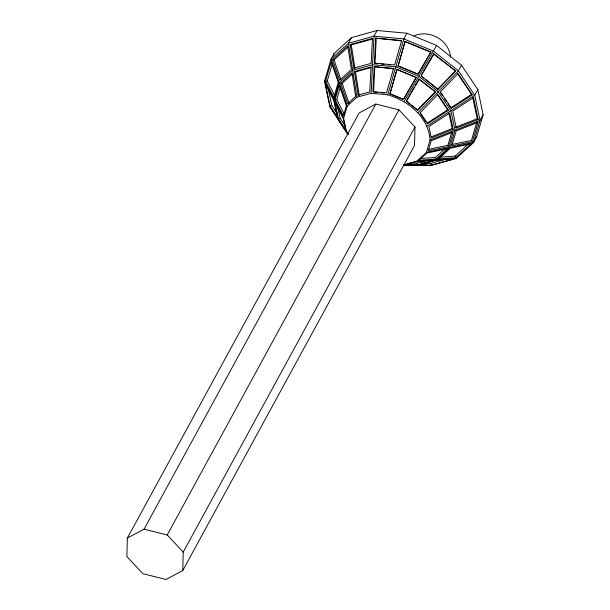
<?xml version="1.0" encoding="UTF-8"?>
<svg xmlns="http://www.w3.org/2000/svg" width="610" height="610" viewBox="0 0 610 610"><rect width="100%" height="100%" fill="white"/><g stroke="black" fill="none" stroke-linecap="round" stroke-linejoin="round"><path stroke-width="0.91" d="M127.353 538.096L126.872 556.541L142.9 573.69L166.042 579.5L182.748 570.571L414.525 145.462L414.998 127.025L398.97 109.869L375.829 104.058L359.122 112.995L127.353 538.096L144.051 529.16L375.829 104.058M182.748 570.571L183.229 552.126L414.998 127.025M348.081 134.635L346.571 132.378L343.621 118.378L347.25 106.033L356.903 97.219L371.116 93.269L373.999 36.165L377.094 30.5L406.969 33.253L436.608 45.445L461.488 65.209L477.821 89.548L483.128 114.749L476.593 136.968L473.505 142.641L456.127 158.508L430.553 165.607L403.469 165.196M374.182 66.673L372.923 91.637L386.511 92.888L393.572 68.465L374.182 66.673L394.197 68.892M375.623 38.125L374.365 63.082L394.594 64.95L401.662 40.527L375.623 38.125L401.349 40.87M373.541 92.064L374.799 67.108M376.248 38.552L374.982 63.509L377.742 63.768M371.116 93.269L387.716 94.802L403.881 38.926L406.969 33.253M402.653 99.239L389.927 93.742L396.988 69.319L416.317 77.531L403.965 98.767M405.07 41.381L398.094 66.101L405.07 41.381L430.896 52.002L418.163 74.351M390.011 94.039L396.988 69.319M325.488 81.252L331.184 61.884L338.268 82.38L333.838 97.432L325.488 81.252L327.196 81.099L334.715 95.663M333.617 55.243L334.135 53.467L351.512 37.599L377.094 30.5M327.196 81.099L332.114 64.378M335.042 99.758L339.282 85.339L346.366 105.835L343.399 115.938L335.042 99.758L336.75 99.605L344.269 114.169M336.75 99.605L340.197 87.886M403.423 164.936L416.744 161.238L426.398 152.424L430.027 140.079C428.594 117.166 408.464 100.864 387.716 94.802M448.838 146.568L453.085 132.141L431.224 140.735L428.25 150.838L448.838 146.568L447.892 145.317L451.873 131.791M472.399 141.673L478.087 122.305L456.227 130.898L451.804 145.95L472.399 141.673L471.446 140.43L476.883 121.939M334.135 53.467L331.047 59.139L324.512 81.359L329.819 106.559L346.983 132.965M325.397 79.742L324.512 81.359L343.621 118.378M351.512 37.599L348.424 43.264L331.047 59.139L347.25 106.033M183.229 552.126L167.201 534.978L398.97 109.869M436.608 45.445L404.178 101.573M461.488 65.209L458.4 70.882L418.002 112.553M477.821 89.548L474.733 95.213L427.076 126.079M457.447 156.084L456.127 158.508L416.744 161.238M483.128 114.749L480.039 120.414L473.505 142.641L426.398 152.424M416.226 77.234L403.401 99.285L389.927 93.742M430.896 52.002L418.071 74.054L398.01 65.804M406.611 100.314L408.037 97.867M408.982 96.227L409.935 94.596M410.881 92.964L414.205 87.245M415.158 85.614L418.483 79.895M421.754 74.267L422.7 72.636M423.653 70.996L433.153 54.664M419.352 79.064L406.534 101.123L417.85 110.113L435.502 91.896L418.956 79.079L435.502 91.896M434.023 53.832L421.197 75.892L438.041 89.273L455.7 71.057L433.626 53.848L455.7 71.057M435.105 91.904L417.446 110.12L411.788 105.629M425.2 79.391L437.644 89.281L455.304 71.065M332.557 59.704L347.692 45.872L351.406 69.456L339.64 80.2L332.557 59.704L334.051 59.887L347.814 47.321M340.654 83.151L351.94 72.849L355.645 96.426L347.738 103.647L340.654 83.151L342.157 83.334L352.107 74.245M420.054 158.531L435.456 157.464L445.407 148.375M436.188 159.05L447.473 148.749L426.878 153.026L418.978 160.247L436.188 159.05L435.456 157.464M439.749 157.166L455.151 156.099L468.228 144.158M475.205 138.241L476.593 136.968M455.883 157.685L471.027 143.861L450.432 148.131L438.666 158.882L455.883 157.685L455.151 156.099M448.472 110.219L447.702 109.838L426.878 123.327L427.64 123.708L448.472 110.219L437.866 94.428L420.214 112.644L427.64 123.708M472.292 94.786L471.53 94.405L450.706 107.894L451.469 108.275L472.292 94.786L458.064 73.589L440.412 91.805L451.469 108.275M431.209 136.846L452.193 128.596L453.154 129.419L431.293 138.012L428.883 126.552L449.707 113.063L453.154 129.419M455.342 127.353L477.203 118.759L478.156 119.583L456.303 128.176L452.712 111.119L473.535 97.63L478.156 119.583M430.027 140.079L480.039 120.414L474.733 95.213L458.4 70.882L433.519 51.11L403.881 38.926L373.999 36.165L348.424 43.264L356.903 97.219M330.04 105.926L337.361 117.211L333.769 100.154L325.42 83.974L330.04 105.926L331.764 105.355L337.132 113.628M338.413 118.836L345.74 130.121L343.323 118.66L334.974 102.48L338.413 118.836L340.136 118.264L345.504 126.537M350.163 44.553L372.443 38.369L371.185 63.333L353.869 68.137L350.163 44.553L351.276 44.949L372.664 39.009M414.198 35.822C429.539 29.082 449.257 40.397 450.622 57.226M354.402 71.53L371.002 66.925L369.736 91.881L358.108 95.114L354.402 71.53L355.516 71.919L371.238 67.557M410.179 163.083L416.775 163.183L425.513 160.758M421.274 162.451L424.011 161.696M417.126 164.975L433.725 160.369L416.516 161.558L404.88 164.791L417.126 164.975L416.775 163.183M423.248 163.282L430.782 163.396L446.833 158.943M431.133 165.188L453.421 159.004L436.203 160.194L418.887 165.005L431.133 165.188L430.782 163.396M428.205 149.412L447.892 145.317M451.758 144.517L471.446 140.43M437.644 89.281L438.041 89.273M403.584 165.066L413.946 165.226M381.418 64.103L384.178 64.355M387.853 64.698L390.613 64.95M374.448 92.148L377.163 92.4M380.785 92.728L384.414 93.063M424.011 165.005L430.553 165.607M423.302 165.005L427.953 165.44L412.947 164.997M411.171 164.967L416.538 165.394L436.432 159.873L449.951 147.528L455.029 130.243L450.904 110.646L438.201 91.721L418.849 76.341L395.798 66.864L372.558 64.721L352.664 70.242L339.152 82.586L334.066 99.872L338.192 119.468L348.142 134.314M144.051 529.16L167.201 534.978M353.869 68.137L354.982 68.526M358.108 95.114L359.221 95.503L355.516 71.919M405.162 41.678L430.98 52.3M398.97 66.459L417.286 73.993M397.079 69.616L416.317 77.531M421.533 76.486L423.729 78.225M406.839 101.695L410.377 104.501M457.302 73.208L471.53 94.405M440.695 92.987L442.28 95.343M444.385 98.484L446.489 101.618M448.068 103.975L450.18 107.108M437.103 94.047L447.702 109.838M419.977 113.048L425.818 121.748M329.819 106.559L346.152 130.898M339.129 120.841L348.081 134.177M345.512 129.976L346.899 132.156M347.105 132.4L348.051 133.895M334.051 59.887L340.822 79.491M342.157 83.334L349.233 103.83M472.773 97.722L477.203 118.759M448.945 113.147L452.193 128.596M337.841 107.36L340.136 118.264M328.104 87.97L331.764 105.355M351.276 44.949L354.837 67.618"/></g></svg>
